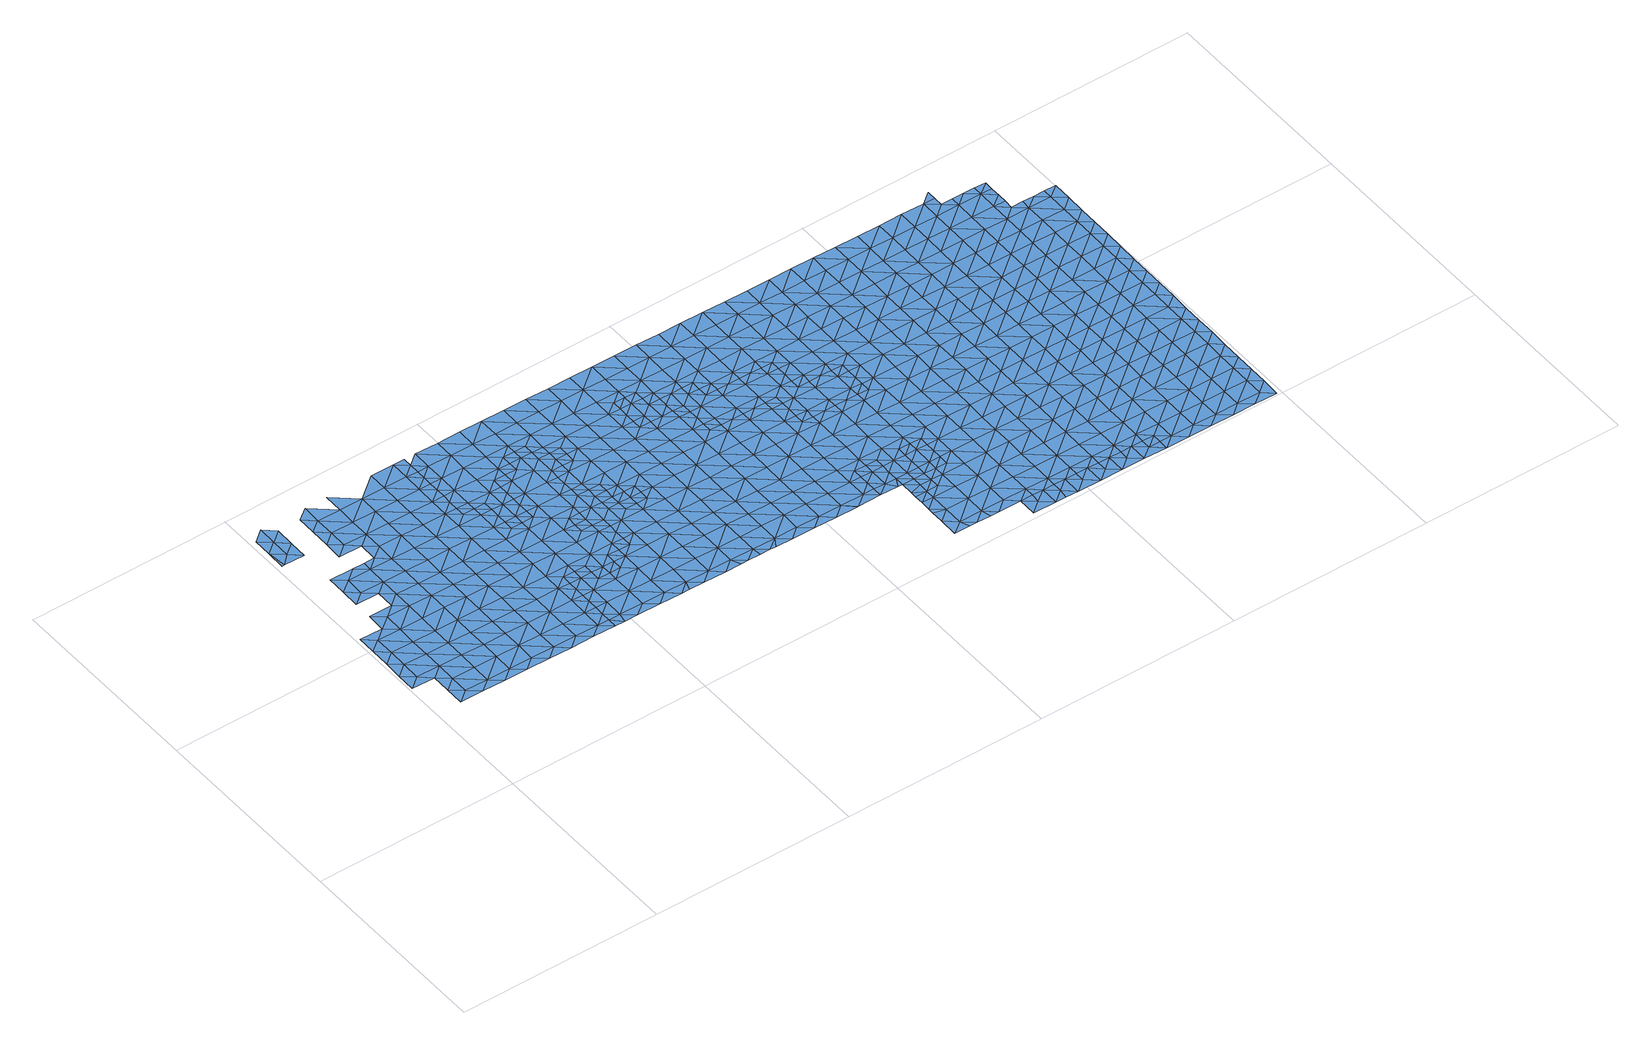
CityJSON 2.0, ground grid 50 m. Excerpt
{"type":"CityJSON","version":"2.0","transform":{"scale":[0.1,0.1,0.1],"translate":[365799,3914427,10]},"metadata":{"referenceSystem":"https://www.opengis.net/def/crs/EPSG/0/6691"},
"CityObjects":{
"waterbody1":{"type":"WaterBody","attributes":{"name":"9","class":"1140","function":"1","WaterBodyRiverFloodingRiskAttribute.description":"5","WaterBodyRiverFloodingRiskAttribute.rankOrg":"1","WaterBodyRiverFloodingRiskAttribute.adminType":"2","WaterBodyRiverFloodingRiskAttribute.scale":"L1"},"geometry":[{"type":"MultiSurface","lod":"1","boundaries":[[[0,1,2]],[[3,2,1]],[[0,4,5]],[[0,2,4]],[[6,7,8]],[[9,5,10]],[[5,4,10]],[[7,11,8]],[[12,2,3]],[[13,9,10]],[[3,6,14]],[[6,8,14]],[[15,9,13]],[[4,2,12]],[[4,16,10]],[[12,3,14]],[[13,17,15]],[[11,18,8]],[[10,19,13]],[[4,12,16]],[[16,19,10]],[[14,8,18]],[[14,20,12]],[[19,21,13]],[[22,16,12]],[[13,21,17]],[[11,23,18]],[[14,18,20]],[[20,22,12]],[[24,19,16]],[[17,25,26]],[[22,24,16]],[[17,21,25]],[[27,21,19]],[[24,27,19]],[[25,28,26]],[[29,30,31]],[[18,23,32]],[[20,33,22]],[[20,18,33]],[[27,34,21]],[[21,35,25]],[[36,37,38]],[[33,18,32]],[[39,24,22]],[[30,29,40]],[[41,42,36]],[[33,39,22]],[[40,43,30]],[[37,44,38]],[[32,23,45]],[[41,36,38]],[[46,30,43]],[[25,35,28]],[[40,29,47]],[[21,34,35]],[[39,48,24]],[[24,49,27]],[[43,50,46]],[[51,43,40]],[[48,49,24]],[[45,52,32]],[[44,53,38]],[[35,54,28]],[[28,54,44]],[[27,55,34]],[[40,47,51]],[[42,41,56]],[[57,50,43]],[[49,55,27]],[[41,38,53]],[[33,58,39]],[[54,53,44]],[[33,32,58]],[[34,59,35]],[[43,51,57]],[[58,32,52]],[[60,48,39]],[[35,59,54]],[[45,61,52]],[[58,60,39]],[[56,41,62]],[[41,53,62]],[[63,49,48]],[[34,55,59]],[[62,64,56]],[[54,65,53]],[[60,63,48]],[[59,65,54]],[[61,66,52]],[[52,66,58]],[[53,67,62]],[[63,68,49]],[[49,69,55]],[[70,71,72]],[[65,67,53]],[[68,69,49]],[[69,59,55]],[[64,62,73]],[[74,75,72]],[[58,76,60]],[[67,77,62]],[[70,78,71]],[[79,66,61]],[[76,63,60]],[[72,71,74]],[[80,58,66]],[[62,77,73]],[[59,81,65]],[[74,82,75]],[[69,81,59]],[[83,68,63]],[[84,75,82]],[[58,80,76]],[[78,85,71]],[[65,86,67]],[[76,83,63]],[[71,85,74]],[[73,87,78]],[[81,86,65]],[[88,84,82]],[[79,89,66]],[[73,77,87]],[[67,90,77]],[[83,91,68]],[[74,92,82]],[[68,93,69]],[[86,90,67]],[[80,66,89]],[[78,87,85]],[[69,93,81]],[[80,94,76]],[[82,95,88]],[[90,96,77]],[[77,97,87]],[[74,85,92]],[[76,94,83]],[[68,91,93]],[[81,98,86]],[[79,99,89]],[[80,89,100]],[[87,97,85]],[[93,98,81]],[[82,92,95]],[[80,100,94]],[[83,101,91]],[[77,96,97]],[[94,101,83]],[[97,102,85]],[[85,103,92]],[[99,104,89]],[[105,93,91]],[[90,106,96]],[[86,98,107]],[[90,86,106]],[[92,108,95]],[[100,89,104]],[[100,109,94]],[[86,107,106]],[[96,110,97]],[[85,102,103]],[[91,101,105]],[[105,111,93]],[[95,108,112]],[[98,93,111]],[[98,113,107]],[[99,114,104]],[[100,104,109]],[[97,115,102]],[[92,103,108]],[[111,113,98]],[[96,106,110]],[[116,106,107]],[[94,109,117]],[[101,94,118]],[[102,119,103]],[[114,120,104]],[[97,110,115]],[[105,101,118]],[[116,110,106]],[[109,104,121]],[[94,117,118]],[[122,107,113]],[[104,120,121]],[[103,123,108]],[[102,115,119]],[[124,125,109]],[[109,125,117]],[[109,121,124]],[[116,107,122]],[[126,115,110]],[[105,118,127]],[[111,105,128]],[[125,129,117]],[[103,119,123]],[[129,130,117]],[[117,130,118]],[[128,105,127]],[[113,111,128]],[[131,110,116]],[[108,123,132]],[[133,134,118]],[[122,113,135]],[[118,130,133]],[[126,110,131]],[[119,115,126]],[[127,118,134]],[[135,113,128]],[[108,132,136]],[[116,122,137]],[[123,119,138]],[[137,122,135]],[[116,139,131]],[[138,119,126]],[[140,126,131]],[[127,134,141]],[[132,123,142]],[[142,123,138]],[[128,127,143]],[[144,140,131]],[[145,136,132]],[[116,137,139]],[[134,146,141]],[[143,127,141]],[[135,128,143]],[[147,148,126]],[[147,126,140]],[[138,126,148]],[[149,132,142]],[[131,139,144]],[[150,142,138]],[[137,151,139]],[[146,152,141]],[[153,150,138]],[[153,138,148]],[[145,132,149]],[[135,143,154]],[[137,135,155]],[[156,140,144]],[[157,158,139]],[[155,135,154]],[[137,155,151]],[[159,160,142]],[[152,161,141]],[[159,142,150]],[[139,151,157]],[[144,139,158]],[[162,163,152]],[[149,142,160]],[[164,156,144]],[[162,165,163]],[[165,166,163]],[[143,141,161]],[[167,168,149]],[[149,168,145]],[[163,161,152]],[[167,149,160]],[[144,158,164]],[[164,169,156]],[[170,151,155]],[[154,143,171]],[[166,172,163]],[[173,145,168]],[[143,161,171]],[[174,161,163]],[[172,174,163]],[[166,175,172]],[[170,155,176]],[[154,171,177]],[[155,154,178]],[[178,154,177]],[[155,178,176]],[[179,161,174]],[[171,180,177]],[[179,181,161]],[[171,161,181]],[[182,183,184]],[[185,178,177]],[[182,176,183]],[[186,185,177]],[[176,178,183]],[[174,187,179]],[[171,181,180]],[[186,177,180]],[[188,189,190]],[[188,184,189]],[[187,191,179]],[[184,183,189]],[[192,183,178]],[[193,180,181]],[[192,178,185]],[[194,195,196]],[[194,190,195]],[[197,198,179]],[[190,189,195]],[[179,191,197]],[[199,189,183]],[[181,179,198]],[[200,193,181]],[[198,200,181]],[[201,196,195]],[[185,202,192]],[[183,192,199]],[[193,200,203]],[[204,201,195]],[[202,205,192]],[[206,207,189]],[[207,204,195]],[[189,199,206]],[[195,189,207]],[[199,192,208]],[[192,205,208]],[[208,209,199]],[[210,206,199]],[[209,210,199]],[[207,211,204]],[[212,213,205]],[[211,214,215]],[[215,204,211]],[[208,205,213]],[[216,217,206]],[[206,210,216]],[[207,206,217]],[[218,208,213]],[[219,214,211]],[[212,220,213]],[[211,207,221]],[[222,218,213]],[[207,217,221]],[[223,219,211]],[[213,220,222]],[[211,221,223]],[[224,225,217]],[[226,219,223]],[[218,222,227]],[[221,217,225]],[[228,221,225]],[[224,229,225]],[[230,228,225]],[[230,225,229]],[[228,230,231]]]}]},
"waterbody2":{"type":"WaterBody","attributes":{"name":"9","class":"1140","function":"1","WaterBodyRiverFloodingRiskAttribute.description":"5","WaterBodyRiverFloodingRiskAttribute.rankOrg":"2","WaterBodyRiverFloodingRiskAttribute.adminType":"2","WaterBodyRiverFloodingRiskAttribute.scale":"L1"},"geometry":[{"type":"MultiSurface","lod":"1","boundaries":[[[114,232,120]],[[121,120,233]],[[120,232,233]],[[124,234,125]],[[124,121,234]],[[121,233,234]],[[233,232,235]],[[234,236,125]],[[129,236,130]],[[129,125,236]],[[235,237,233]],[[133,238,134]],[[133,130,238]],[[130,236,238]],[[234,239,236]],[[234,233,239]],[[146,134,238]],[[236,165,238]],[[239,233,237]],[[162,146,238]],[[165,162,238]],[[237,235,240]],[[236,241,165]],[[162,152,146]],[[236,239,241]],[[147,140,156]],[[148,147,242]],[[237,243,239]],[[147,156,242]],[[166,165,241]],[[244,150,153]],[[244,148,242]],[[153,148,244]],[[237,240,243]],[[151,170,157]],[[156,169,242]],[[243,245,239]],[[175,166,241]],[[246,150,244]],[[159,150,246]],[[245,247,239]],[[158,157,248]],[[160,159,246]],[[249,244,242]],[[157,170,248]],[[169,249,242]],[[241,239,247]],[[164,250,169]],[[243,240,251]],[[164,158,250]],[[167,252,168]],[[252,160,246]],[[167,160,252]],[[241,247,175]],[[158,248,250]],[[170,176,248]],[[250,249,169]],[[253,246,244]],[[254,245,243]],[[255,168,252]],[[182,184,248]],[[248,184,250]],[[248,176,182]],[[256,244,249]],[[172,257,174]],[[258,252,246]],[[172,175,257]],[[175,247,257]],[[243,251,254]],[[188,190,250]],[[250,190,249]],[[259,254,251]],[[253,258,246]],[[250,184,188]],[[258,255,252]],[[245,260,247]],[[244,256,253]],[[187,174,257]],[[194,196,249]],[[249,196,256]],[[261,245,254]],[[249,190,194]],[[258,262,255]],[[260,245,261]],[[257,247,260]],[[180,193,186]],[[254,259,263]],[[187,257,191]],[[196,264,256]],[[265,191,257]],[[266,185,186]],[[260,265,257]],[[256,264,253]],[[267,261,254]],[[186,193,266]],[[267,254,263]],[[253,268,258]],[[202,185,266]],[[193,203,266]],[[196,201,264]],[[265,269,191]],[[270,262,258]],[[197,191,269]],[[253,264,268]],[[198,197,269]],[[260,261,271]],[[271,261,267]],[[202,266,205]],[[201,204,264]],[[272,265,260]],[[269,273,198]],[[273,203,200]],[[266,203,205]],[[270,258,268]],[[200,198,273]],[[267,263,274]],[[215,214,264]],[[264,214,268]],[[275,260,271]],[[276,205,203]],[[215,264,204]],[[277,262,270]],[[203,273,276]],[[272,260,275]],[[269,265,272]],[[278,271,267]],[[214,279,268]],[[280,267,274]],[[268,279,270]],[[212,205,276]],[[280,278,267]],[[218,209,208]],[[273,269,281]],[[281,269,272]],[[276,273,282]],[[283,212,276]],[[284,210,209]],[[219,279,214]],[[279,285,270]],[[270,286,277]],[[275,271,278]],[[283,276,282]],[[280,274,287]],[[209,218,284]],[[288,273,281]],[[285,286,270]],[[282,273,288]],[[289,217,216]],[[212,283,220]],[[216,210,289]],[[272,275,290]],[[210,284,289]],[[218,227,284]],[[291,280,287]],[[219,226,279]],[[275,278,290]],[[292,282,288]],[[224,217,289]],[[293,278,280]],[[281,272,294]],[[221,228,223]],[[294,272,290]],[[295,285,279]],[[226,295,279]],[[293,280,291]],[[296,289,284]],[[297,226,223]],[[222,220,298]],[[298,220,299]],[[227,222,298]],[[288,281,300]],[[292,288,301]],[[300,281,294]],[[284,227,302]],[[303,286,285]],[[224,289,229]],[[304,293,291]],[[223,228,297]],[[297,295,226]],[[295,303,285]],[[227,298,302]],[[299,305,298]],[[296,284,302]],[[306,278,293]],[[228,231,297]],[[307,288,300]],[[301,288,307]],[[290,278,308]],[[229,289,296]],[[303,309,286]],[[310,293,304]],[[308,278,306]],[[294,290,308]],[[311,302,298]],[[312,298,305]],[[313,301,307]],[[314,301,313]],[[230,315,231]],[[315,229,296]],[[230,229,315]],[[316,306,293]],[[305,314,313]],[[300,294,317]],[[295,297,318]],[[297,231,318]],[[316,293,310]],[[294,308,317]],[[312,305,313]],[[318,319,295]],[[231,315,318]],[[311,298,312]],[[296,302,311]],[[303,295,319]],[[300,317,320]],[[307,300,321]],[[310,322,316]],[[319,323,303]],[[308,306,324]],[[321,300,320]],[[313,307,321]],[[324,306,316]],[[315,296,325]],[[309,303,323]],[[326,316,322]],[[296,311,325]],[[323,327,309]],[[317,308,328]],[[312,313,329]],[[318,315,330]],[[308,324,328]],[[313,321,329]],[[315,325,330]],[[320,317,331]],[[311,312,332]],[[333,324,316]],[[319,318,334]],[[335,316,326]],[[317,328,331]],[[312,329,332]],[[318,330,334]],[[334,336,319]],[[319,337,323]],[[335,333,316]],[[321,320,338]],[[325,311,339]],[[320,331,338]],[[311,332,339]],[[340,335,326]],[[328,324,333]],[[330,325,341]],[[337,319,336]],[[327,323,337]],[[321,338,342]],[[329,321,343]],[[325,339,341]],[[337,344,327]],[[331,328,345]],[[343,321,342]],[[332,329,343]],[[334,330,346]],[[328,333,345]],[[330,341,346]],[[347,333,335]],[[339,332,348]],[[336,334,349]],[[347,335,340]],[[331,345,350]],[[338,331,351]],[[332,343,348]],[[334,346,349]],[[349,352,336]],[[353,347,340]],[[336,354,337]],[[351,331,350]],[[342,338,351]],[[341,355,346]],[[341,339,356]],[[354,344,337]],[[339,348,356]],[[357,347,353]],[[345,333,358]],[[343,342,359]],[[360,361,346]],[[346,361,349]],[[358,333,347]],[[341,362,355]],[[354,336,352]],[[346,355,360]],[[342,351,359]],[[341,356,362]],[[350,345,363]],[[364,365,349]],[[349,361,364]],[[345,358,363]],[[352,349,365]],[[343,359,366]],[[348,343,367]],[[368,355,362]],[[344,354,369]],[[370,358,347]],[[351,350,371]],[[367,343,366]],[[356,348,367]],[[370,347,357]],[[350,363,371]],[[359,351,372]],[[362,356,373]],[[354,352,374]],[[368,362,375]],[[352,365,374]],[[351,371,372]],[[376,374,365]],[[356,367,373]],[[374,377,354]],[[363,358,378]],[[366,359,379]],[[378,358,370]],[[362,380,375]],[[377,381,354]],[[359,372,379]],[[362,373,380]],[[370,357,382]],[[369,354,381]],[[371,363,383]],[[367,384,373]],[[385,374,376]],[[363,378,383]],[[366,379,386]],[[367,366,387]],[[388,375,380]],[[389,370,382]],[[390,378,370]],[[391,392,373]],[[387,366,386]],[[367,387,384]],[[393,394,395]],[[373,384,391]],[[396,377,374]],[[385,396,374]],[[390,370,389]],[[380,373,392]],[[371,383,397]],[[372,371,398]],[[399,388,380]],[[394,393,385]],[[398,371,397]],[[379,372,398]],[[395,400,393]],[[380,392,399]],[[401,381,377]],[[393,396,385]],[[402,384,387]],[[388,399,403]],[[383,378,404]],[[404,378,390]],[[400,405,393]],[[383,406,397]],[[389,407,390]],[[379,398,408]],[[386,379,409]],[[377,396,401]],[[409,379,408]],[[387,386,409]],[[410,396,393]],[[402,387,411]],[[383,404,406]],[[381,401,412]],[[413,390,407]],[[398,397,414]],[[387,415,411]],[[404,390,416]],[[416,390,413]],[[393,405,410]],[[397,406,414]],[[417,410,405]],[[387,409,415]],[[418,419,404]],[[418,404,416]],[[420,421,422]],[[406,404,419]],[[423,424,396]],[[424,412,401]],[[425,421,420]],[[398,414,426]],[[408,398,427]],[[428,411,415]],[[396,410,423]],[[401,396,424]],[[427,398,426]],[[409,408,427]],[[417,429,410]],[[406,430,414]],[[431,432,433]],[[431,422,432]],[[422,421,432]],[[415,434,428]],[[435,421,425]],[[406,419,430]],[[415,409,436]],[[414,437,426]],[[438,433,439]],[[438,440,441]],[[409,427,436]],[[433,432,439]],[[442,443,429]],[[444,410,429]],[[412,424,445]],[[442,446,443]],[[435,447,421]],[[419,448,430]],[[449,432,421]],[[415,450,434]],[[446,451,443]],[[440,438,439]],[[444,452,410]],[[452,424,423]],[[414,430,437]],[[415,436,450]],[[423,410,452]],[[447,449,421]],[[444,429,443]],[[427,453,436]],[[448,454,430]],[[432,449,439]],[[451,455,443]],[[456,457,458]],[[459,460,456]],[[461,445,424]],[[462,440,439]],[[426,437,463]],[[427,426,464]],[[465,434,450]],[[453,466,436]],[[435,467,447]],[[466,468,436]],[[436,468,450]],[[456,458,459]],[[427,464,453]],[[469,444,443]],[[426,463,464]],[[455,469,443]],[[449,470,439]],[[471,472,454]],[[473,465,450]],[[472,460,459]],[[471,460,472]],[[468,473,450]],[[424,452,461]],[[439,470,462]],[[458,474,459]],[[430,454,475]],[[473,476,465]],[[437,477,463]],[[447,467,478]],[[437,430,477]],[[479,453,464]],[[480,481,459]],[[459,481,472]],[[445,461,482]],[[454,472,475]],[[480,459,474]],[[455,483,469]],[[430,475,477]],[[484,485,444]],[[485,461,452]],[[486,447,478]],[[487,462,488]],[[487,489,474]],[[481,490,472]],[[491,475,472]],[[464,492,479]],[[444,469,484]],[[462,470,488]],[[488,489,487]],[[452,444,485]],[[490,491,472]],[[483,493,469]],[[449,447,494]],[[463,477,495]],[[464,463,496]],[[494,447,486]],[[497,488,470]],[[464,496,492]],[[475,498,477]],[[478,499,486]],[[463,495,496]],[[500,501,461]],[[493,502,469]],[[470,449,497]],[[503,489,488]],[[498,475,491]],[[461,485,500]],[[482,461,501]],[[497,449,494]],[[502,504,469]],[[504,485,484]],[[505,503,488]],[[477,506,495]],[[497,505,488]],[[507,492,496]],[[484,469,504]],[[491,508,498]],[[493,509,502]],[[510,500,485]],[[511,486,499]],[[477,498,506]],[[494,486,511]],[[508,512,498]],[[513,497,494]],[[505,514,503]],[[507,496,515]],[[509,516,502]],[[495,506,517]],[[518,503,514]],[[496,495,519]],[[511,499,520]],[[521,522,523]],[[485,504,510]],[[521,524,522]],[[525,518,514]],[[526,494,511]],[[496,519,515]],[[524,527,522]],[[495,517,519]],[[528,529,500]],[[530,512,531]],[[522,532,523]],[[533,498,512]],[[502,534,504]],[[530,525,514]],[[531,525,530]],[[535,532,516]],[[520,536,511]],[[500,510,528]],[[535,523,532]],[[501,500,529]],[[506,498,533]],[[537,517,506]],[[494,526,513]],[[527,538,522]],[[505,539,514]],[[502,516,534]],[[505,497,539]],[[504,540,510]],[[541,515,519]],[[533,512,530]],[[539,497,513]],[[516,532,534]],[[514,542,530]],[[537,506,533]],[[543,511,536]],[[544,519,517]],[[519,545,541]],[[504,534,540]],[[526,511,543]],[[526,546,513]],[[532,522,547]],[[522,538,547]],[[514,539,542]],[[542,548,530]],[[530,549,533]],[[517,537,550]],[[528,551,529]],[[510,540,552]],[[536,553,543]],[[528,510,551]],[[544,517,550]],[[546,526,543]],[[538,554,547]],[[534,532,555]],[[533,549,537]],[[546,556,513]],[[545,519,544]],[[534,557,540]],[[510,552,551]],[[532,547,555]],[[553,558,543]],[[554,559,547]],[[560,542,539]],[[530,548,549]],[[537,561,550]],[[539,513,562]],[[549,561,537]],[[563,564,565]],[[564,545,544]],[[534,555,557]],[[563,545,564]],[[529,551,566]],[[567,546,543]],[[513,556,562]],[[542,560,548]],[[568,543,558]],[[547,569,555]],[[570,559,571]],[[552,572,551]],[[570,565,564]],[[540,557,573]],[[571,565,570]],[[552,540,572]],[[568,567,543]],[[539,562,560]],[[547,559,569]],[[574,566,551]],[[544,575,564]],[[540,573,572]],[[550,561,576]],[[544,550,575]],[[558,577,568]],[[556,546,567]],[[559,570,569]],[[557,555,578]],[[549,579,561]],[[550,576,575]],[[578,555,569]],[[548,560,580]],[[549,548,579]],[[581,573,557]],[[577,582,568]],[[551,572,574]],[[562,583,560]],[[548,580,579]],[[556,567,584]],[[562,556,583]],[[585,557,578]],[[586,572,573]],[[564,575,587]],[[570,564,588]],[[589,567,568]],[[566,574,590]],[[576,561,591]],[[588,564,587]],[[556,584,583]],[[569,570,588]],[[589,568,582]],[[583,592,560]],[[569,593,578]],[[557,585,581]],[[561,579,591]],[[594,584,567]],[[574,572,586]],[[580,560,595]],[[573,581,586]],[[576,591,596]],[[575,576,597]],[[569,588,593]],[[582,598,589]],[[599,594,567]],[[597,576,596]],[[599,567,589]],[[560,592,595]],[[579,600,591]],[[579,580,600]],[[601,574,586]],[[587,575,602]],[[578,593,603]],[[585,578,604]],[[585,605,581]],[[598,606,589]],[[590,574,607]],[[602,575,597]],[[588,587,602]],[[583,608,592]],[[580,595,600]],[[604,605,585]],[[605,586,581]],[[607,574,601]],[[583,584,608]],[[578,603,604]],[[609,599,589]],[[584,594,608]],[[593,588,610]],[[611,601,586]],[[609,589,606]],[[591,600,612]],[[596,591,613]],[[588,602,610]],[[605,611,586]],[[597,596,613]],[[599,614,594]],[[595,615,600]],[[591,612,613]],[[592,608,616]],[[595,592,615]],[[617,607,601]],[[593,610,618]],[[603,593,619]],[[606,620,609]],[[614,599,609]],[[619,593,618]],[[592,616,615]],[[614,621,594]],[[604,622,605]],[[623,601,611]],[[597,613,624]],[[602,597,625]],[[604,603,622]],[[620,626,609]],[[621,627,594]],[[625,597,624]],[[610,602,625]],[[628,616,608]],[[617,601,623]],[[608,594,627]],[[603,619,622]],[[600,615,629]],[[612,600,630]],[[605,631,611]],[[632,614,609]],[[600,629,630]],[[613,633,624]],[[618,634,619]],[[631,605,622]],[[613,612,633]],[[610,625,635]],[[618,610,634]],[[611,636,623]],[[637,632,609]],[[609,626,637]],[[634,610,635]],[[608,627,628]],[[615,638,629]],[[612,630,633]],[[615,616,638]],[[639,611,631]],[[626,640,637]],[[621,614,632]],[[616,628,638]],[[636,611,639]],[[625,641,635]],[[621,642,627]],[[622,643,631]],[[624,633,644]],[[625,624,641]],[[619,634,645]],[[622,619,643]],[[640,646,637]],[[617,623,647]],[[647,623,636]],[[624,644,641]],[[621,632,648]],[[627,649,628]],[[619,645,643]],[[629,638,650]],[[630,629,651]],[[652,639,631]],[[653,632,637]],[[621,648,642]],[[628,649,638]],[[629,650,651]],[[654,637,646]],[[633,655,644]],[[656,657,658]],[[634,659,645]],[[660,631,643]],[[633,630,655]],[[661,636,639]],[[635,641,662]],[[663,658,657]],[[646,656,658]],[[634,635,659]],[[664,648,632]],[[627,642,649]],[[630,651,655]],[[635,662,659]],[[654,646,658]],[[631,660,652]],[[637,654,653]],[[647,636,661]],[[641,665,662]],[[638,649,666]],[[650,638,667]],[[639,652,661]],[[644,655,668]],[[641,644,665]],[[645,659,669]],[[643,645,670]],[[643,671,660]],[[661,672,647]],[[632,653,664]],[[638,666,667]],[[644,668,665]],[[642,648,673]],[[645,669,670]],[[651,650,674]],[[660,671,652]],[[673,648,664]],[[658,663,675]],[[649,676,666]],[[650,667,674]],[[654,658,677]],[[655,678,668]],[[649,642,676]],[[643,670,671]],[[655,651,678]],[[679,661,652]],[[662,665,680]],[[681,675,663]],[[659,662,682]],[[658,675,677]],[[642,673,676]],[[651,674,678]],[[653,654,683]],[[662,680,682]],[[676,684,666]],[[666,685,667]],[[686,652,671]],[[669,659,687]],[[664,653,683]],[[684,685,666]],[[654,677,683]],[[688,673,664]],[[672,661,679]],[[683,689,664]],[[659,682,687]],[[670,690,671]],[[652,686,679]],[[668,678,691]],[[665,668,692]],[[670,669,690]],[[679,693,672]],[[694,676,673]],[[675,695,677]],[[668,691,692]],[[669,687,690]],[[674,667,696]],[[671,697,686]],[[680,665,698]],[[690,697,671]],[[675,681,699]],[[664,689,688]],[[667,685,696]],[[678,700,691]],[[665,692,698]],[[682,701,687]],[[676,702,684]],[[678,674,700]],[[703,679,686]],[[704,699,681]],[[682,680,701]],[[675,699,695]],[[673,688,694]],[[674,696,700]],[[683,677,705]],[[680,698,701]],[[684,706,685]],[[707,686,697]],[[708,693,679]],[[689,683,705]],[[677,695,705]],[[676,694,702]],[[689,709,688]],[[690,710,697]],[[685,711,696]],[[686,707,703]],[[691,700,712]],[[692,691,713]],[[687,701,714]],[[690,687,710]],[[684,702,706]],[[715,699,704]],[[699,716,695]],[[691,712,713]],[[689,705,717]],[[688,718,694]],[[687,714,710]],[[719,707,697]],[[696,720,700]],[[679,703,708]],[[698,692,721]],[[710,722,697]],[[709,689,717]],[[685,706,711]],[[700,720,712]],[[692,713,721]],[[701,723,714]],[[694,724,702]],[[725,703,707]],[[701,698,723]],[[718,688,709]],[[699,715,716]],[[726,717,705]],[[696,711,720]],[[705,695,727]],[[698,721,723]],[[702,728,706]],[[697,722,719]],[[720,729,712]],[[730,708,703]],[[712,731,713]],[[715,704,732]],[[723,733,714]],[[714,734,710]],[[727,726,705]],[[695,716,727]],[[694,718,724]],[[706,735,711]],[[707,719,725]],[[713,736,721]],[[710,737,722]],[[728,702,724]],[[738,715,732]],[[715,739,716]],[[712,729,731]],[[709,717,740]],[[714,733,734]],[[741,719,722]],[[711,742,720]],[[703,725,730]],[[721,743,723]],[[740,744,709]],[[717,726,740]],[[745,724,718]],[[706,728,735]],[[713,731,736]],[[718,709,744]],[[710,734,737]],[[746,725,719]],[[720,747,729]],[[723,748,733]],[[744,745,718]],[[715,738,739]],[[749,728,724]],[[711,735,742]],[[727,716,750]],[[729,747,731]],[[727,751,726]],[[721,736,743]],[[722,737,741]],[[752,730,725]],[[738,732,753]],[[733,754,734]],[[745,749,724]],[[716,739,750]],[[755,740,726]],[[756,735,728]],[[720,742,747]],[[723,743,748]],[[719,741,746]],[[747,757,731]],[[731,758,736]],[[734,759,737]],[[751,755,726]],[[760,738,753]],[[739,738,760]],[[727,750,751]],[[761,744,740]],[[762,742,735]],[[733,748,754]],[[737,759,741]],[[725,746,752]],[[736,763,743]],[[756,728,749]],[[750,739,764]],[[739,760,764]],[[765,747,742]],[[731,757,758]],[[744,766,745]],[[734,754,759]],[[767,746,741]],[[743,768,748]],[[751,750,769]],[[740,755,761]],[[750,764,769]],[[745,766,749]],[[735,756,762]],[[747,765,757]],[[736,758,763]],[[770,741,759]],[[752,746,771]],[[748,772,754]],[[751,773,755]],[[771,774,752]],[[775,756,749]],[[744,761,766]],[[774,776,752]],[[751,769,773]],[[742,762,765]],[[777,758,757]],[[743,763,768]],[[766,775,749]],[[778,761,755]],[[741,770,767]],[[773,778,755]],[[771,746,767]],[[779,757,765]],[[780,763,758]],[[748,768,772]],[[775,781,756]],[[759,782,770]],[[756,783,762]],[[759,754,782]],[[784,771,767]],[[781,783,756]],[[766,761,785]],[[761,778,785]],[[757,779,777]],[[786,768,763]],[[754,772,782]],[[762,787,765]],[[767,788,784]],[[783,787,762]],[[775,766,789]],[[766,785,789]],[[758,777,780]],[[790,772,768]],[[765,791,779]],[[792,781,775]],[[793,788,767]],[[770,782,794]],[[767,770,793]],[[787,791,765]],[[775,789,792]],[[763,780,786]],[[795,782,772]],[[770,794,793]],[[779,796,777]],[[792,797,781]],[[791,796,779]],[[782,798,794]],[[783,781,797]],[[768,786,790]],[[777,799,780]],[[800,788,793]],[[783,801,787]],[[796,799,777]],[[802,803,794]],[[782,795,798]],[[802,794,798]],[[783,797,801]],[[772,790,795]],[[793,794,803]],[[780,804,786]],[[803,805,793]],[[793,806,800]],[[787,807,791]],[[799,804,780]],[[805,806,793]],[[804,790,786]],[[787,801,807]],[[808,798,795]],[[807,809,791]],[[791,809,796]],[[810,795,790]],[[804,810,790]],[[811,808,795]],[[812,799,796]],[[796,809,812]],[[810,813,795]],[[804,799,814]],[[799,812,814]],[[811,795,813]],[[804,815,810]],[[804,814,815]],[[816,811,813]],[[817,813,810]],[[810,815,817]],[[818,816,813]],[[817,818,813]]]}]},
"waterbody3":{"type":"WaterBody","attributes":{"name":"9","class":"1140","function":"1","WaterBodyRiverFloodingRiskAttribute.description":"5","WaterBodyRiverFloodingRiskAttribute.rankOrg":"1","WaterBodyRiverFloodingRiskAttribute.adminType":"2","WaterBodyRiverFloodingRiskAttribute.scale":"L1"},"geometry":[{"type":"MultiSurface","lod":"1","boundaries":[[[283,282,292]],[[283,292,819]],[[299,283,819]],[[314,305,819]],[[819,301,314]],[[299,819,305]],[[283,299,220]],[[292,301,819]]]}]},
"waterbody4":{"type":"WaterBody","attributes":{"name":"9","class":"1140","function":"1","WaterBodyRiverFloodingRiskAttribute.description":"5","WaterBodyRiverFloodingRiskAttribute.rankOrg":"1","WaterBodyRiverFloodingRiskAttribute.adminType":"2","WaterBodyRiverFloodingRiskAttribute.scale":"L1"},"geometry":[{"type":"MultiSurface","lod":"1","boundaries":[[[413,407,820]],[[418,416,821]],[[448,471,454]],[[418,821,419]],[[448,419,821]],[[471,448,821]],[[471,821,460]],[[416,413,820]],[[821,416,820]],[[456,822,457]],[[456,460,820]],[[456,820,822]],[[822,820,407]],[[460,821,820]]]}]},
"waterbody5":{"type":"WaterBody","attributes":{"name":"9","class":"1140","function":"1","WaterBodyRiverFloodingRiskAttribute.description":"5","WaterBodyRiverFloodingRiskAttribute.rankOrg":"1","WaterBodyRiverFloodingRiskAttribute.adminType":"2","WaterBodyRiverFloodingRiskAttribute.scale":"L1"},"geometry":[{"type":"MultiSurface","lod":"1","boundaries":[[[823,824,455]],[[823,455,451]],[[429,417,825]],[[417,405,825]],[[825,405,403]],[[826,403,405]],[[388,403,826]],[[360,355,827]],[[360,827,361]],[[361,827,828]],[[827,395,828]],[[827,375,395]],[[375,826,395]],[[400,395,826]],[[394,385,828]],[[376,828,385]],[[376,364,828]],[[365,364,376]],[[828,395,394]],[[364,361,828]],[[355,368,827]],[[368,375,827]],[[392,391,829]],[[391,402,829]],[[392,829,830]],[[829,411,831]],[[411,428,831]],[[428,434,831]],[[434,465,832]],[[434,832,831]],[[831,832,823]],[[507,515,833]],[[479,492,834]],[[834,835,468]],[[836,833,837]],[[835,524,838]],[[527,836,538]],[[838,524,521]],[[521,523,838]],[[523,535,839]],[[535,516,839]],[[830,831,823]],[[830,823,446]],[[830,446,825]],[[399,392,830]],[[399,830,403]],[[375,388,826]],[[400,826,405]],[[403,830,825]],[[442,429,825]],[[825,446,442]],[[451,446,823]],[[839,516,509]],[[824,493,483]],[[823,832,824]],[[465,476,832]],[[402,411,829]],[[384,402,391]],[[559,840,571]],[[492,833,834]],[[492,507,833]],[[545,563,541]],[[541,563,837]],[[515,541,837]],[[833,515,837]],[[559,554,840]],[[527,524,836]],[[835,836,524]],[[835,833,836]],[[565,837,563]],[[565,840,837]],[[836,837,840]],[[836,840,538]],[[554,538,840]],[[834,833,835]],[[571,840,565]],[[453,479,834]],[[466,453,834]],[[466,834,468]],[[473,468,835]],[[473,835,476]],[[835,838,476]],[[476,838,832]],[[832,838,824]],[[824,838,839]],[[838,523,839]],[[824,839,493]],[[509,493,839]],[[483,455,824]],[[830,829,831]]]}]},
"waterbody6":{"type":"WaterBody","attributes":{"name":"9","class":"1140","function":"1","WaterBodyRiverFloodingRiskAttribute.description":"5","WaterBodyRiverFloodingRiskAttribute.rankOrg":"1","WaterBodyRiverFloodingRiskAttribute.adminType":"2","WaterBodyRiverFloodingRiskAttribute.scale":"L1"},"geometry":[{"type":"MultiSurface","lod":"1","boundaries":[[[841,842,440]],[[458,457,841]],[[487,458,841]],[[487,474,458]],[[440,487,841]],[[487,440,462]],[[842,441,440]],[[842,841,457]]]}]},
"waterbody7":{"type":"WaterBody","attributes":{"name":"9","class":"1140","function":"1","WaterBodyRiverFloodingRiskAttribute.description":"5","WaterBodyRiverFloodingRiskAttribute.rankOrg":"1","WaterBodyRiverFloodingRiskAttribute.adminType":"2","WaterBodyRiverFloodingRiskAttribute.scale":"L1"},"geometry":[{"type":"MultiSurface","lod":"1","boundaries":[[[474,843,480]],[[480,843,481]],[[490,481,844]],[[531,512,844]],[[508,491,490]],[[508,490,844]],[[474,489,843]],[[843,844,481]],[[844,843,525]],[[531,844,525]],[[518,525,843]],[[489,518,843]],[[518,489,503]],[[512,508,844]]]}]},
"waterbody8":{"type":"WaterBody","attributes":{"name":"9","class":"1140","function":"1","WaterBodyRiverFloodingRiskAttribute.description":"5","WaterBodyRiverFloodingRiskAttribute.rankOrg":"1","WaterBodyRiverFloodingRiskAttribute.adminType":"2","WaterBodyRiverFloodingRiskAttribute.scale":"L1"},"geometry":[{"type":"MultiSurface","lod":"1","boundaries":[[[845,846,558]],[[845,847,846]],[[846,847,582]],[[553,536,848]],[[848,845,558]],[[646,640,849]],[[646,849,656]],[[656,849,657]],[[657,849,850]],[[848,851,845]],[[851,848,852]],[[852,848,536]],[[852,536,853]],[[847,854,582]],[[853,855,852]],[[598,582,854]],[[606,598,854]],[[856,857,606]],[[620,606,857]],[[606,854,856]],[[850,857,856]],[[640,626,849]],[[558,553,848]],[[850,626,857]],[[620,857,626]],[[847,856,854]],[[582,577,846]],[[577,558,846]],[[850,849,626]],[[520,499,853]],[[536,520,853]],[[499,855,853]]]}]}
},
"vertices":[
[8,404,10],[7,358,10],[36,381,10],[64,357,10],[37,427,10],[9,450,10],[64,311,10],[63,265,10],[92,287,10],[10,497,10],[38,473,10],[120,264,10],[93,380,10],[38,519,10],[92,333,10],[10,543,10],[94,426,10],[67,542,10],[148,286,10],[94,472,10],[149,333,10],[95,518,10],[150,379,10],[176,263,10],[150,425,10],[96,565,10],[68,588,10],[151,471,10],[125,587,10],[20,820,10],[15,866,10],[14,820,10],[205,286,10],[206,332,10],[152,518,10],[153,564,10],[69,681,10],[68,634,10],[97,657,10],[207,378,10],[43,843,10],[98,703,10],[70,727,10],[44,889,10],[125,633,10],[233,262,10],[16,912,10],[71,819,10],[207,424,10],[208,470,10],[45,935,10],[72,865,10],[262,285,10],[154,656,10],[153,610,10],[209,517,10],[127,726,10],[73,912,10],[263,331,10],[209,563,10],[263,377,10],[290,261,10],[155,702,10],[264,423,10],[156,725,10],[210,609,10],[319,284,10],[211,655,10],[265,470,10],[265,516,10],[127,772,10],[156,795,10],[128,818,10],[183,725,10],[157,841,10],[129,865,10],[320,376,10],[211,702,10],[184,771,10],[347,260,10],[319,330,10],[266,562,10],[157,887,10],[321,423,10],[129,911,10],[213,794,10],[267,608,10],[212,748,10],[158,933,10],[376,283,10],[268,654,10],[322,469,10],[213,840,10],[322,515,10],[377,375,10],[214,886,10],[268,701,10],[269,747,10],[323,561,10],[404,260,10],[376,329,10],[378,422,10],[270,793,10],[270,839,10],[432,282,10],[378,468,10],[324,654,10],[324,607,10],[271,886,10],[433,328,10],[325,700,10],[379,514,10],[215,933,10],[380,560,10],[460,259,10],[326,746,10],[381,653,10],[434,375,10],[434,421,10],[326,792,10],[461,282,10],[461,305,10],[380,607,10],[327,838,10],[461,328,10],[462,351,10],[382,745,10],[435,467,10],[436,513,10],[462,374,10],[462,397,10],[382,699,10],[328,885,10],[463,420,10],[463,444,10],[436,559,10],[328,931,10],[437,606,10],[383,791,10],[438,652,10],[411,722,10],[492,466,10],[384,838,10],[493,512,10],[439,698,10],[385,930,10],[492,443,10],[411,745,10],[411,768,10],[385,884,10],[412,814,10],[466,628,10],[520,443,10],[412,791,10],[493,559,10],[494,605,10],[439,721,10],[466,651,10],[467,675,10],[412,837,10],[413,860,10],[549,465,10],[520,420,10],[548,419,10],[467,698,10],[519,396,10],[548,396,10],[413,883,10],[413,907,10],[467,721,10],[494,628,10],[549,512,10],[576,419,10],[414,930,10],[577,442,10],[576,396,10],[523,628,10],[550,558,10],[551,604,10],[605,465,10],[578,534,10],[606,511,10],[523,651,10],[551,650,10],[523,674,10],[579,580,10],[578,557,10],[605,441,10],[524,697,10],[552,696,10],[524,720,10],[634,441,10],[608,603,10],[606,534,10],[524,743,10],[553,743,10],[525,766,10],[634,464,10],[634,487,10],[608,649,10],[635,510,10],[553,766,10],[607,580,10],[635,533,10],[582,765,10],[636,580,10],[609,696,10],[610,742,10],[636,626,10],[637,649,10],[637,672,10],[610,788,10],[664,579,10],[664,602,10],[582,812,10],[582,788,10],[637,695,10],[638,718,10],[665,625,10],[611,811,10],[692,579,10],[638,764,10],[693,602,10],[639,788,10],[666,718,10],[666,741,10],[639,811,10],[693,625,10],[667,764,10],[694,717,10],[695,741,10],[695,764,10],
[484,258,10],[489,281,10],[490,328,10],[517,258,10],[491,374,10],[546,280,10],[491,420,10],[547,327,10],[574,257,10],[547,373,10],[439,744,10],[603,280,10],[440,791,10],[603,326,10],[441,837,10],[604,372,10],[495,651,10],[496,743,10],[495,697,10],[631,256,10],[441,883,10],[497,836,10],[659,279,10],[442,929,10],[497,790,10],[605,418,10],[498,882,10],[650,256,10],[661,371,10],[660,325,10],[499,928,10],[688,255,10],[553,789,10],[662,417,10],[607,557,10],[716,278,10],[554,835,10],[662,464,10],[555,881,10],[717,324,10],[718,417,10],[663,510,10],[744,254,10],[718,370,10],[664,556,10],[556,928,10],[774,323,10],[611,834,10],[773,277,10],[719,463,10],[692,533,10],[692,556,10],[665,649,10],[612,880,10],[612,927,10],[784,254,10],[720,509,10],[666,695,10],[774,370,10],[801,254,10],[720,532,10],[830,276,10],[775,416,10],[668,833,10],[722,694,10],[667,787,10],[721,601,10],[721,578,10],[776,462,10],[748,532,10],[722,648,10],[668,880,10],[833,253,10],[749,578,10],[831,322,10],[776,508,10],[831,369,10],[669,926,10],[858,253,10],[779,647,10],[778,601,10],[777,554,10],[749,555,10],[723,740,10],[887,275,10],[832,415,10],[724,786,10],[725,833,10],[833,461,10],[833,507,10],[873,253,10],[725,879,10],[887,322,10],[779,693,10],[915,252,10],[726,925,10],[888,368,10],[834,554,10],[780,739,10],[889,414,10],[835,600,10],[944,321,10],[781,785,10],[943,275,10],[781,832,10],[782,878,10],[889,460,10],[835,646,10],[971,251,10],[836,692,10],[890,506,10],[891,553,10],[783,924,10],[945,367,10],[837,738,10],[1000,274,10],[891,599,10],[837,785,10],[945,413,10],[946,459,10],[838,831,10],[972,251,10],[839,877,10],[865,715,10],[892,645,10],[1028,250,10],[1001,320,10],[947,506,10],[865,738,10],[865,761,10],[893,691,10],[1002,366,10],[866,784,10],[866,807,10],[948,552,10],[948,598,10],[893,714,10],[839,923,10],[1057,273,10],[1002,412,10],[1003,459,10],[949,644,10],[895,830,10],[922,714,10],[895,807,10],[896,876,10],[1058,319,10],[1004,505,10],[950,691,10],[896,922,10],[1083,249,10],[1058,365,10],[977,621,10],[923,806,10],[1004,551,10],[1005,597,10],[950,714,10],[1085,249,10],[1114,272,10],[977,644,10],[978,667,10],[951,783,10],[923,783,10],[922,760,10],[952,829,10],[1059,412,10],[1060,458,10],[978,690,10],[951,760,10],[952,875,10],[1005,620,10],[978,713,10],[1114,318,10],[979,759,10],[1115,364,10],[1142,249,10],[1060,504,10],[1061,550,10],[1008,782,10],[1034,620,10],[953,922,10],[1142,272,10],[1116,411,10],[1062,596,10],[1142,295,10],[1007,759,10],[1143,318,10],[1143,341,10],[1196,63,10],[1225,85,10],[1197,109,10],[1008,828,10],[1009,875,10],[1234,62,10],[1117,457,10],[1117,503,10],[1062,619,10],[1036,759,10],[1172,364,10],[1197,141,10],[1225,132,10],[1197,155,10],[1091,619,10],[1253,62,10],[1118,549,10],[1173,410,10],[1198,179,10],[1226,178,10],[1226,201,10],[1198,201,10],[1035,735,10],[1064,735,10],[1065,781,10],[1010,921,10],[1035,712,10],[1281,85,10],[1172,341,10],[1282,131,10],[1119,596,10],[1064,712,10],[1065,827,10],[1146,526,10],[1200,340,10],[1092,711,10],[1199,271,10],[1199,248,10],[1227,247,10],[1227,270,10],[1199,294,10],[1066,874,10],[1255,201,10],[1173,456,10],[1174,502,10],[1119,619,10],[1146,549,10],[1288,61,10],[1147,572,10],[1121,734,10],[1283,177,10],[1200,317,10],[1228,317,10],[1147,595,10],[1255,247,10],[1229,363,10],[1147,618,10],[1229,409,10],[1309,61,10],[1174,525,10],[1256,270,10],[1256,293,10],[1067,920,10],[1120,711,10],[1121,780,10],[1122,827,10],[1338,84,10],[1255,224,10],[1283,223,10],[1284,246,10],[1256,316,10],[1257,339,10],[1203,525,10],[1149,711,10],[1339,130,10],[1230,455,10],[1231,501,10],[1340,176,10],[1285,362,10],[1366,60,10],[1123,873,10],[1123,919,10],[1177,733,10],[1312,246,10],[1178,780,10],[1340,222,10],[1286,408,10],[1231,525,10],[1285,339,10],[1177,710,10],[1179,826,10],[1395,83,10],[1314,338,10],[1396,175,10],[1341,269,10],[1260,524,10],[1205,710,10],[1287,454,10],[1313,269,10],[1288,501,10],[1395,60,10],[1204,640,10],[1233,640,10],[1205,664,10],[1204,617,10],[1313,292,10],[1396,129,10],[1232,617,10],[1180,872,10],[1180,918,10],[1342,315,10],[1313,315,10],[1234,686,10],[1342,361,10],[1234,732,10],[1205,687,10],[1423,59,10],[1343,407,10],[1261,617,10],[1397,222,10],[1235,779,10],[1288,524,10],[1398,268,10],[1452,82,10],[1344,500,10],[1316,523,10],[1452,128,10],[1290,639,10],[1398,314,10],[1399,360,10],[1344,453,10],[1236,871,10],[1236,825,10],[1451,59,10],[1289,616,10],[1290,685,10],[1453,175,10],[1291,732,10],[1480,59,10],[1318,616,10],[1454,267,10],[1400,406,10],[1454,221,10],[1317,546,10],[1345,546,10],[1317,569,10],[1237,917,10],[1509,127,10],[1508,81,10],[1346,638,10],[1346,592,10],[1317,593,10],[1292,824,10],[1292,778,10],[1293,870,10],[1401,499,10],[1400,453,10],[1508,58,10],[1347,685,10],[1456,359,10],[1455,313,10],[1348,777,10],[1537,58,10],[1511,220,10],[1510,174,10],[1348,731,10],[1349,823,10],[1402,545,10],[1403,591,10],[1565,80,10],[1294,916,10],[1457,406,10],[1511,266,10],[1403,638,10],[1567,173,10],[1512,312,10],[1457,452,10],[1458,498,10],[1565,57,10],[1566,127,10],[1513,359,10],[1350,869,10],[1459,544,10],[1404,684,10],[1405,730,10],[1405,776,10],[1593,57,10],[1351,916,10],[1567,219,10],[1622,80,10],[1459,590,10],[1406,822,10],[1513,405,10],[1514,451,10],[1623,126,10],[1569,311,10],[1568,265,10],[1407,915,10],[1460,637,10],[1461,683,10],[1622,56,10],[1623,172,10],[1461,729,10],[1407,869,10],[1515,497,10],[1515,543,10],[1650,56,10],[1624,218,10],[1625,264,10],[1569,358,10],[1570,404,10],[1462,775,10],[1680,125,10],[1571,450,10],[1517,636,10],[1516,590,10],[1463,868,10],[1679,79,10],[1626,311,10],[1463,822,10],[1678,56,10],[1572,543,10],[1681,217,10],[1518,728,10],[1571,496,10],[1517,682,10],[1707,55,10],[1464,914,10],[1680,171,10],[1682,264,10],[1626,357,10],[1627,403,10],[1520,821,10],[1736,124,10],[1736,78,10],[1628,449,10],[1707,32,10],[1706,9,10],[1735,32,10],[1574,635,10],[1519,774,10],[1520,867,10],[1573,589,10],[1763,8,10],[1737,170,10],[1629,542,10],[1682,310,10],[1683,356,10],[1628,495,10],[1574,681,10],[1575,727,10],[1576,774,10],[1521,913,10],[1738,216,10],[1684,402,10],[1792,31,10],[1738,263,10],[1792,77,10],[1684,448,10],[1577,866,10],[1630,588,10],[1820,7,10],[1630,634,10],[1793,123,10],[1739,309,10],[1740,355,10],[1576,820,10],[1631,680,10],[1794,216,10],[1794,169,10],[1632,727,10],[1685,495,10],[1686,541,10],[1578,912,10],[1795,262,10],[1849,76,10],[1740,401,10],[1632,773,10],[1686,587,10],[1849,30,10],[1741,448,10],[1687,633,10],[1796,308,10],[1634,865,10],[1877,6,10],[1850,122,10],[1797,354,10],[1633,819,10],[1634,911,10],[1851,215,10],[1688,726,10],[1797,401,10],[1742,494,10],[1743,540,10],[1688,679,10],[1905,29,10],[1906,75,10],[1851,169,10],[1852,261,10],[1690,818,10],[1798,447,10],[1743,586,10],[1689,772,10],[1744,632,10],[1853,307,10],[1691,864,10],[1907,168,10],[1907,122,10],[1853,353,10],[1799,493,10],[1691,911,10],[1799,539,10],[1933,6,10],[1745,679,10],[1745,725,10],[1854,400,10],[1800,585,10],[1746,771,10],[1962,28,10],[1963,74,10],[1908,214,10],[1747,817,10],[1855,446,10],[1801,632,10],[1909,260,10],[1909,306,10],[1747,863,10],[1855,492,10],[1801,678,10],[1910,353,10],[1963,121,10],[1964,167,10],[1748,910,10],[1990,5,10],[1802,724,10],[1965,213,10],[1911,399,10],[1856,538,10],[1857,585,10],[1803,770,10],[1991,51,10],[1966,259,10],[1911,445,10],[1857,631,10],[1992,97,10],[1912,491,10],[1966,306,10],[1804,863,10],[1858,677,10],[1992,143,10],[1803,816,10],[1776,886,10],[1859,723,10],[1993,190,10],[1776,909,10],[1967,352,10],[1777,932,10],[1914,584,10],[1994,236,10],[1913,537,10],[1914,630,10],[1968,398,10],[1860,769,10],[1968,444,10],[1804,886,10],[1994,282,10],[1915,676,10],[1969,490,10],[1833,885,10],[1995,328,10],[1916,722,10],[1970,537,10],[1996,374,10],[1861,862,10],[1860,816,10],[1916,769,10],[1970,583,10],[1996,421,10],[1888,792,10],[1971,629,10],[1861,885,10],[1997,467,10],[1889,815,10],[1889,838,10],[1972,675,10],[1889,861,10],[1890,884,10],[1998,513,10],[1917,792,10],[1998,559,10],[1972,721,10],[1945,791,10],[1999,606,10],[1973,768,10],[2000,652,10],[2000,698,10],[1973,791,10],[2001,744,10],[2002,790,10],
[720,555,10],
[1171,271,10],[1171,317,10],[1188,248,10],
[1063,689,10],[1120,688,10],[1007,736,10],[950,737,10],[894,738,10],[894,784,10],[1006,643,10],[1006,690,10],[1062,643,10],[1119,642,10],[1231,548,10],[1175,548,10],[1175,595,10],[1232,594,10],[1288,547,10],[1176,641,10],[1177,687,10],[1289,593,10],
[1227,224,10],[1198,215,10],
[1284,269,10],[1285,316,10],
[1479,12,10],[1508,35,10],[1536,11,10],[1451,36,10],[1678,32,10],[1649,10,10],[1448,13,10],[1422,13,10],[1394,37,10],[1565,34,10],[1365,14,10],[1593,11,10],[1621,33,10]
]}
